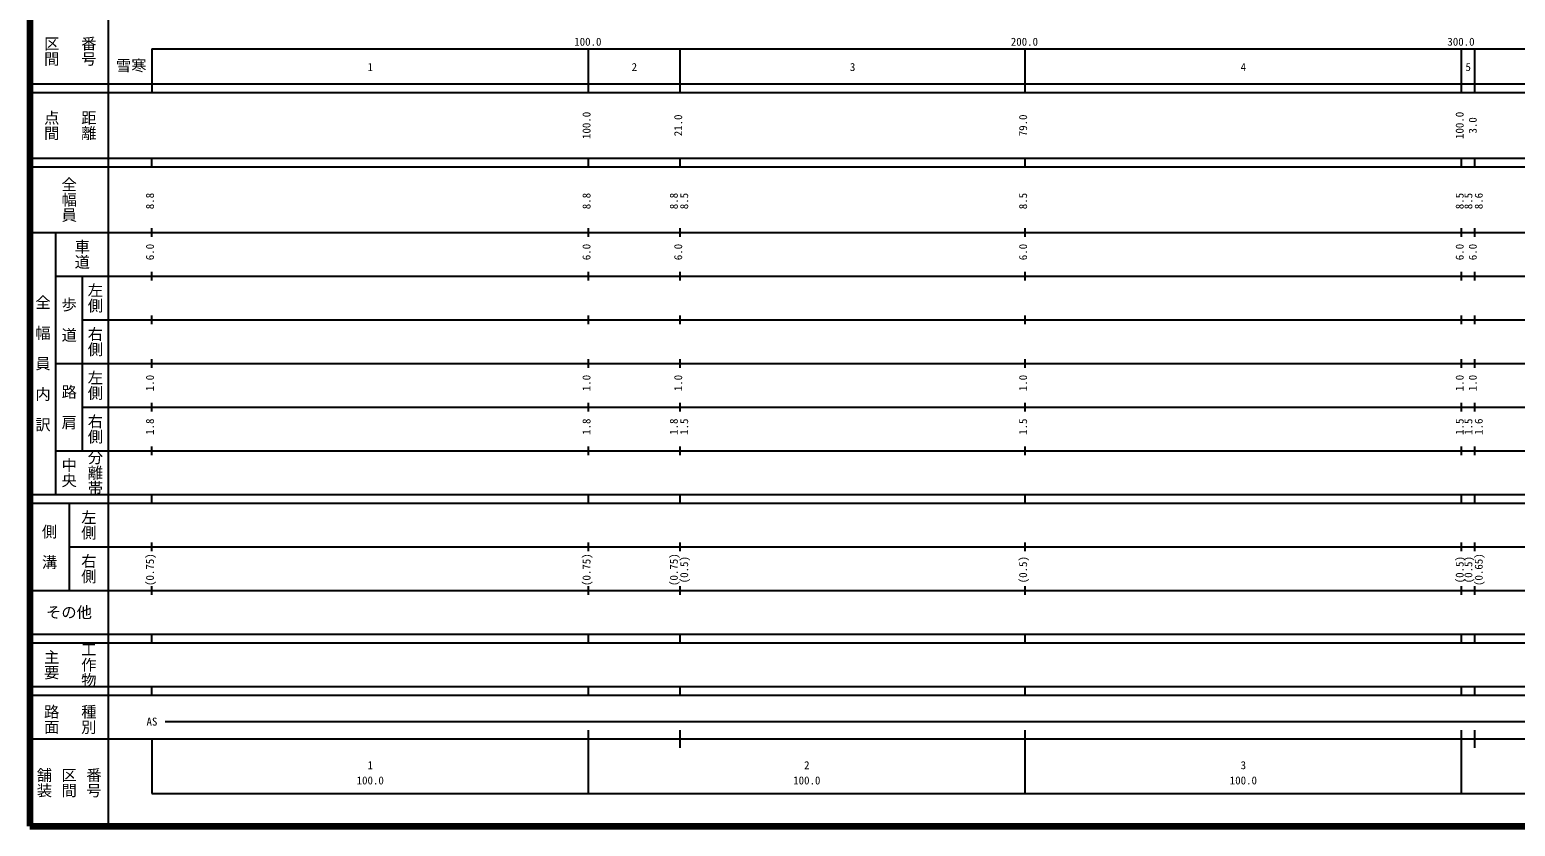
# Model space of a CAD drawing. Units: millimetres on the paper, enlarged 1000 times. Extents: x 40000 to 680000, y 20000 to 380000.
# Drawn here: x 40000 to 380284, y 20000 to 202409 of the extents above; entities that cross this region are included whole.
import ezdxf
from ezdxf.enums import TextEntityAlignment as Align

# ---------------------------------------------------------------- set-up
doc = ezdxf.new("R2010")
doc.units = ezdxf.units.MM
doc.header["$LTSCALE"] = 1000
for name, color, linetype, lineweight in [('M-TTL', 2, 'Continuous', 140), ('M-TTL-BAND', 7, 'Continuous', 25), ('M-TTL-TXT', 7, 'Continuous', 13)]:
    doc.layers.add(name, color=color, linetype=linetype, lineweight=lineweight)
doc.styles.add('@ＭＳ ゴシック', font='')
doc.styles.add('ＭＳ ゴシック', font='')
doc.styles.get('@ＭＳ ゴシック').set_extended_font_data('@MS Gothic')
doc.styles.get('ＭＳ ゴシック').set_extended_font_data('MS Gothic')

msp = doc.modelspace()

# ---------------------------------------------------------------- linework, layer by layer
at = {"layer": 'M-TTL'}
for p, q in [((40000, 380000), (40000, 20000)), ((40000, 20000), (680000, 20000))]:
    msp.add_line(p, q, dxfattribs=at)
at = {"layer": 'M-TTL-BAND'}
for p, q in [((58000, 370000), (58000, 20000)), ((68000, 198000), (579000, 198000)), ((68000, 198000), (68000, 188000)), ((168000, 188000), (168000, 198000)), ((189000, 188000), (189000, 198000)), ((268000, 188000), (268000, 198000)), ((368000, 188000), (368000, 198000)), ((371000, 188000), (371000, 198000)), ((40000, 190000), (579000, 190000)), ((40000, 188000), (579000, 188000)), ((40000, 173000), (579000, 173000)), ((40000, 171000), (579000, 171000)), ((68000, 171000), (68000, 173000)), ((168000, 171000), (168000, 173000)), ((189000, 171000), (189000, 173000)), ((268000, 171000), (268000, 173000)), ((368000, 171000), (368000, 173000)), ((371000, 171000), (371000, 173000)), ((68000, 155000), (68000, 157000)), ((168000, 155000), (168000, 157000)), ((189000, 155000), (189000, 157000)), ((268000, 155000), (268000, 157000)), ((368000, 155000), (368000, 157000)), ((371000, 155000), (371000, 157000)), ((40000, 156000), (579000, 156000)), ((46000, 96000), (46000, 156000)), ((68000, 145000), (68000, 147000)), ((168000, 145000), (168000, 147000)), ((189000, 145000), (189000, 147000)), ((268000, 145000), (268000, 147000)), ((368000, 145000), (368000, 147000)), ((371000, 145000), (371000, 147000)), ((46000, 146000), (579000, 146000)), ((52000, 146000), (52000, 106000)), ((68000, 135000), (68000, 137000)), ((168000, 135000), (168000, 137000)), ((189000, 135000), (189000, 137000)), ((268000, 135000), (268000, 137000)), ((368000, 135000), (368000, 137000)), ((371000, 135000), (371000, 137000)), ((52000, 136000), (579000, 136000)), ((46000, 126000), (579000, 126000)), ((68000, 125000), (68000, 127000)), ((168000, 125000), (168000, 127000)), ((189000, 125000), (189000, 127000)), ((268000, 125000), (268000, 127000)), ((368000, 125000), (368000, 127000)), ((371000, 125000), (371000, 127000)), ((52000, 116000), (579000, 116000)), ((68000, 115000), (68000, 117000)), ((168000, 115000), (168000, 117000)), ((189000, 115000), (189000, 117000)), ((268000, 115000), (268000, 117000)), ((368000, 115000), (368000, 117000)), ((371000, 115000), (371000, 117000)), ((46000, 106000), (579000, 106000)), ((68000, 105000), (68000, 107000)), ((168000, 105000), (168000, 107000)), ((189000, 105000), (189000, 107000)), ((268000, 105000), (268000, 107000)), ((368000, 105000), (368000, 107000)), ((371000, 105000), (371000, 107000)), ((40000, 96000), (579000, 96000)), ((68000, 94000), (68000, 96000)), ((168000, 94000), (168000, 96000)), ((189000, 94000), (189000, 96000)), ((268000, 94000), (268000, 96000)), ((368000, 94000), (368000, 96000)), ((371000, 94000), (371000, 96000)), ((40000, 94000), (579000, 94000)), ((49000, 94000), (49000, 74000)), ((49000, 84000), (579000, 84000)), ((68000, 83000), (68000, 85000)), ((168000, 83000), (168000, 85000)), ((189000, 83000), (189000, 85000)), ((268000, 83000), (268000, 85000)), ((368000, 83000), (368000, 85000)), ((371000, 83000), (371000, 85000)), ((68000, 73000), (68000, 75000)), ((168000, 73000), (168000, 75000)), ((189000, 73000), (189000, 75000)), ((268000, 73000), (268000, 75000)), ((368000, 73000), (368000, 75000)), ((371000, 73000), (371000, 75000)), ((40000, 74000), (579000, 74000)), ((40000, 64000), (579000, 64000)), ((40000, 62000), (579000, 62000)), ((68000, 62000), (68000, 64000)), ((168000, 62000), (168000, 64000)), ((189000, 62000), (189000, 64000)), ((268000, 62000), (268000, 64000)), ((368000, 62000), (368000, 64000)), ((371000, 62000), (371000, 64000)), ((40000, 52000), (579000, 52000)), ((68000, 50000), (68000, 52000)), ((168000, 50000), (168000, 52000)), ((189000, 50000), (189000, 52000)), ((268000, 50000), (268000, 52000)), ((368000, 50000), (368000, 52000)), ((371000, 50000), (371000, 52000)), ((40000, 50000), (579000, 50000)), ((71000, 44000), (547000, 44000)), ((168000, 27500), (168000, 42000)), ((189000, 38000), (189000, 42000)), ((268000, 27500), (268000, 42000)), ((368000, 27500), (368000, 42000)), ((371000, 38000), (371000, 42000)), ((40000, 40000), (579000, 40000)), ((68000, 40000), (68000, 27500)), ((68000, 27500), (579000, 27500))]:
    msp.add_line(p, q, dxfattribs=at)

# ---------------------------------------------------------------- texts
at = {"layer": 'M-TTL-BAND', "style": '@ＭＳ ゴシック'}
for s, p in [('番号', (53500, 197500)), ('区間', (45000, 197500)), ('点間', (45000, 180500)), ('距離', (53500, 180500)), ('全幅員', (49000, 163500)), ('車道', (52000, 151000)), ('左側', (55000, 141000)), ('全\u3000幅\u3000員\u3000内\u3000訳', (43000, 126000)), ('歩\u3000道', (49000, 136000)), ('右側', (55000, 131000)), ('左側', (55000, 121000)), ('路\u3000肩', (49000, 116000)), ('右側', (55000, 111000)), ('分離帯', (55000, 101000)), ('中央', (49000, 101000)), ('左側', (53500, 89000)), ('側\u3000溝', (44500, 84000)), ('右側', (53500, 79000)), ('工作物', (53500, 57000)), ('主要', (45000, 57000)), ('路面', (45000, 44500)), ('種別', (53500, 44500)), ('舗装', (43333, 30000)), ('区間', (49000, 30000)), ('番号', (54667, 30000))]:
    msp.add_text(s, height=2566, rotation=270, dxfattribs=at).set_placement(p, align=Align.MIDDLE_CENTER)
at = {"layer": 'M-TTL-BAND', "style": 'ＭＳ ゴシック'}
for s, p in [('100.0', (167844, 198195)), ('200.0', (267844, 198195)), ('300.0', (367844, 198195)), ('1', (118000, 192405)), ('2', (178500, 192405)), ('3', (228500, 192405)), ('4', (318000, 192405)), ('5', (369500, 192405)), ('AS', (68000, 42500)), ('1', (118000, 32523)), ('2', (218000, 32523)), ('3', (318000, 32523)), ('100.0', (118000, 29033)), ('100.0', (218000, 29033)), ('100.0', (318000, 29033))]:
    msp.add_text(s, height=1833, dxfattribs=at).set_placement(p, align=Align.BOTTOM_CENTER)
for s, p in [('100.0', (169000, 180500)), ('21.0', (190000, 180500)), ('79.0', (269000, 180500)), ('100.0', (369000, 180500)), ('3.0', (372000, 180500)), ('8.8', (69000, 163174)), ('8.8', (169000, 163174)), ('8.8', (189000, 163174)), ('8.5', (191370, 163174)), ('8.5', (269000, 163174)), ('8.5', (369000, 163174)), ('8.5', (371000, 163174)), ('8.6', (373370, 163174)), ('6.0', (69000, 151500)), ('6.0', (169000, 151500)), ('6.0', (190000, 151500)), ('6.0', (269000, 151500)), ('6.0', (369000, 151500)), ('6.0', (372000, 151500)), ('1.0', (69000, 121500)), ('1.0', (169000, 121500)), ('1.0', (190000, 121500)), ('1.0', (269000, 121500)), ('1.0', (369000, 121500)), ('1.0', (372000, 121500)), ('1.8', (69000, 111500)), ('1.8', (169000, 111500)), ('1.8', (189000, 111500)), ('1.5', (191370, 111500)), ('1.5', (269000, 111500)), ('1.5', (369000, 111500)), ('1.5', (371000, 111500)), ('1.6', (373370, 111500)), ('(0.75)', (69000, 78764)), ('(0.75)', (169000, 78764)), ('(0.75)', (189000, 78764)), ('(0.65)', (373370, 78764)), ('(0.5)', (191370, 78764)), ('(0.5)', (269000, 78764)), ('(0.5)', (369000, 78764)), ('(0.5)', (371000, 78764))]:
    msp.add_text(s, height=1833, rotation=90, dxfattribs=at).set_placement(p, align=Align.BOTTOM_CENTER)
msp.add_text('その他', height=2566, dxfattribs=at).set_placement((49000, 69000), align=Align.MIDDLE_CENTER)
at = {"layer": 'M-TTL-TXT', "style": 'ＭＳ ゴシック'}
msp.add_text('雪寒', height=2566, dxfattribs=at).set_placement((63263, 194210), align=Align.MIDDLE_CENTER)

doc.saveas('drawing.dxf')
